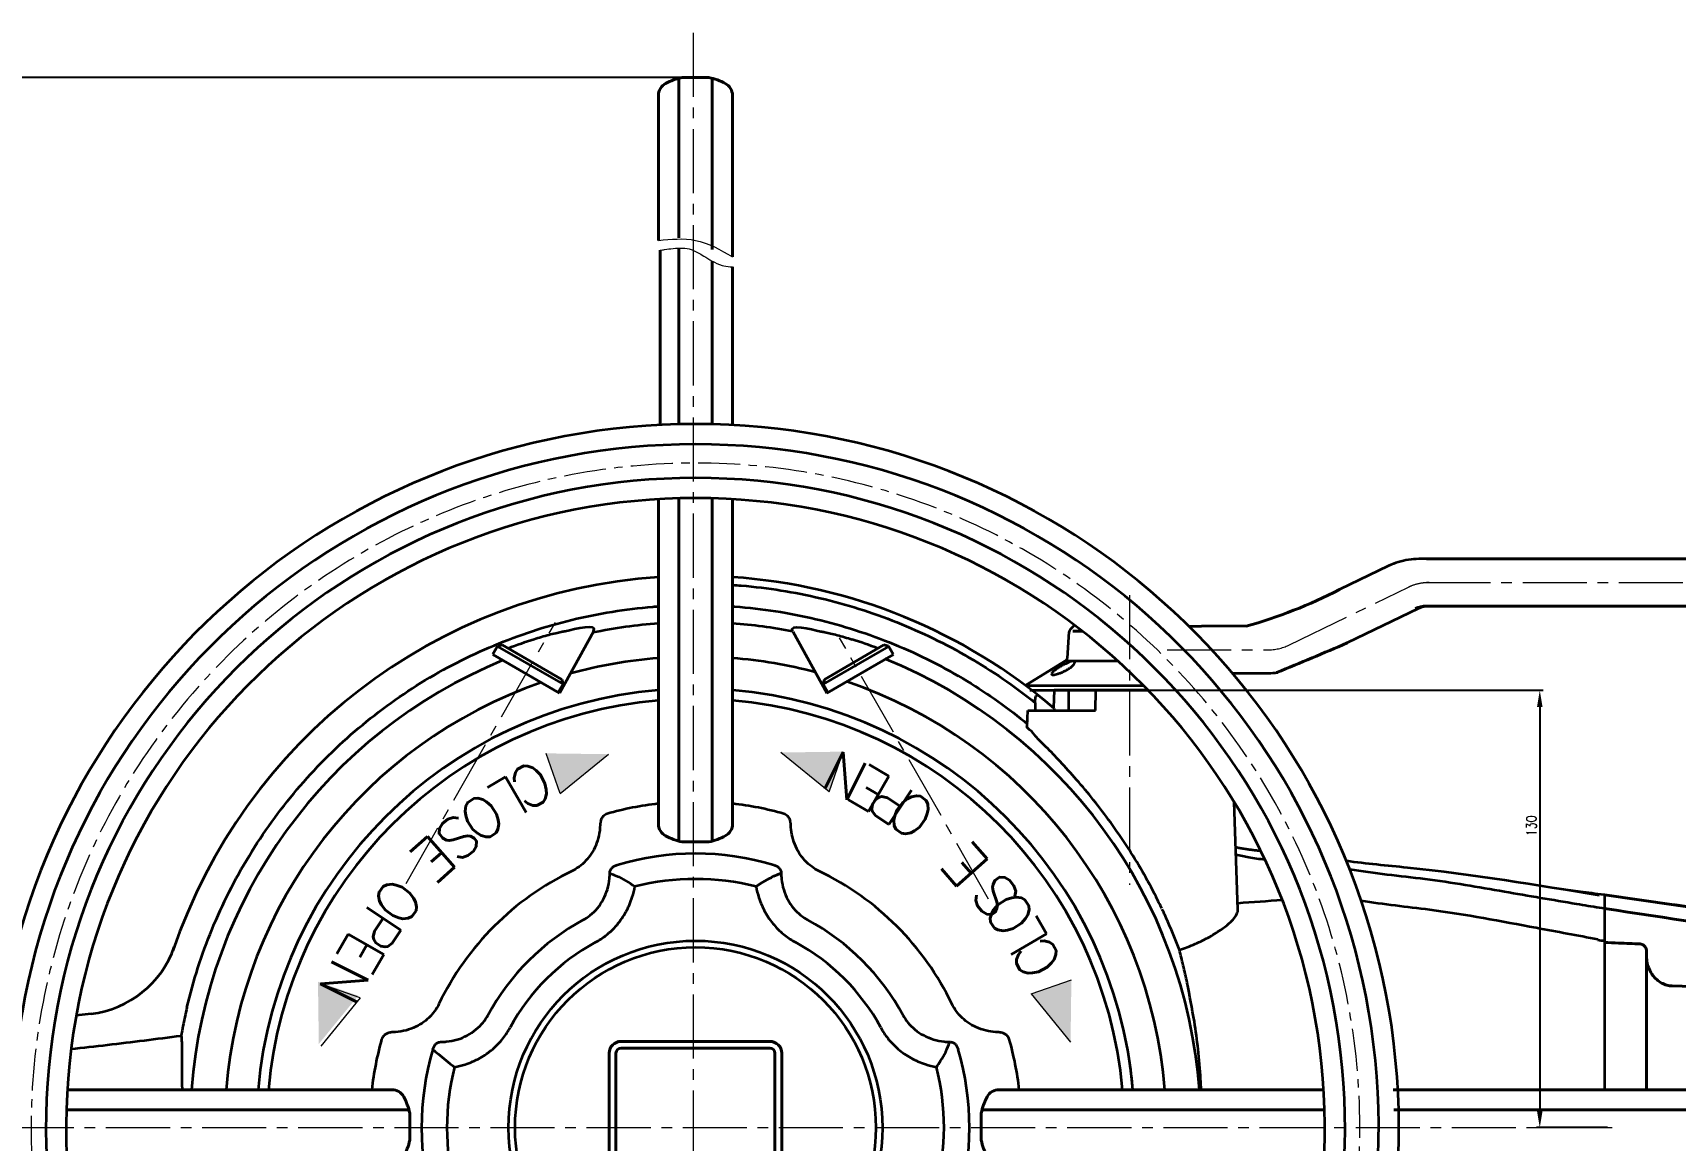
# Model space of a CAD drawing. Extents: x -12012 to 8795, y -497 to 32605.
# Drawn here: x -10982.5 to -10494.3, y 31478.9 to 31808 of the extents above; entities that cross this region are included whole.
import ezdxf

# ---------------------------------------------------------------- set-up
doc = ezdxf.new("R2010")
doc.units = 0
doc.header["$MEASUREMENT"] = 0
for name, pattern in [('ACAD_ISO10W100', [18, 12, -3, 0, -3]), ('CENTER', [2, 1.25, -0.25, 0.25, -0.25]), ('CENTER2', [28.575, 19.05, -3.175, 3.175, -3.175])]:
    doc.linetypes.add(name, pattern=pattern)
doc.layers.get('0').update_dxf_attribs({"linetype": 'CONTINUOUS', "lineweight": 35})
doc.layers.get('DEFPOINTS').update_dxf_attribs({"linetype": 'CONTINUOUS'})
for name, color, linetype, lineweight in [('1-中心线', 7, 'ACAD_ISO10W100', 9), ('1CEN', 4, 'CENTER2', 9), ('单点划线', 1, 'CENTER2', 13), ('尺寸线', 3, 'CONTINUOUS', 15), ('标注', 3, 'CONTINUOUS', 13), ('粗实线', 7, 'CONTINUOUS', 40), ('细实线', 3, 'CONTINUOUS', 13)]:
    doc.layers.add(name, color=color, linetype=linetype, lineweight=lineweight)
doc.styles.add('STYLE1', font='txt.shx', dxfattribs={"width": 0.8, "height": 3, "bigfont": 'hzdx.shx'})
doc.styles.add('标注', font='txt.shx', dxfattribs={"height": 2.65})
doc.dimstyles.new('工程标注', dxfattribs={"dimtxt": 6, "dimasz": 5, "dimexe": 1, "dimexo": 0, "dimgap": 1, "dimtad": 1, "dimdec": 0, "dimdsep": 46, "dimtxsty": 'STYLE1', "dimcen": 1, "dimclrd": 256, "dimclrt": 256, "dimadec": 0, "dimazin": 2, "dimtfac": 1, "dimtdec": 0, "dimtmove": 0, "dimatfit": 3, "dimfxl": 0, "dimtolj": 1, "dimarcsym": 0})

# ---------------------------------------------------------------- blocks, each defined once
blk = doc.blocks.new('*D360')
at = {"layer": 'DEFPOINTS', "color": 0, "ltscale": 10, "transparency": 16777216}
for p in [(-10785.55, 31794.72), (-11259.21, 31090.59), (-10785.55, 31090.59)]:
    blk.add_point(p, dxfattribs=at)
at = {"layer": '细实线', "color": 0, "lineweight": -2, "ltscale": 10, "transparency": 16777216}
for p, q in [((-10785.55, 31794.72), (-11260.21, 31794.72)), ((-10785.55, 31090.59), (-11260.21, 31090.59))]:
    blk.add_line(p, q, dxfattribs=at)
at = {"layer": '细实线', "lineweight": -2, "ltscale": 10, "transparency": 16777216}
blk.add_line((-11259.21, 31789.72), (-11259.21, 31095.59), dxfattribs=at)
at = {"layer": '细实线', "ltscale": 10, "transparency": 16777216}
for points in [[(-11260.04, 31789.72), (-11258.38, 31789.72), (-11259.21, 31794.72)], [(-11260.04, 31095.59), (-11258.38, 31095.59), (-11259.21, 31090.59)]]:
    blk.add_solid(points, dxfattribs=at)
at = {"layer": '细实线', "ltscale": 10, "transparency": 16777216, "insert": (-11263.21, 31442.66), "char_height": 3, "attachment_point": 5, "rotation": 90, "style": 'STYLE1'}
blk.add_mtext('\\A1;{\\H2x;704}', dxfattribs=at)
blk = doc.blocks.new('*D376')
at = {"layer": 'DEFPOINTS', "color": 0, "ltscale": 10, "transparency": 16777216}
for p in [(-10656.56, 31612.64), (-10534.58, 31482.66), (-10514.47, 31482.66)]:
    blk.add_point(p, dxfattribs=at)
at = {"layer": '尺寸线', "color": 0, "lineweight": -2, "ltscale": 10, "transparency": 16777216}
for p, q in [((-10656.56, 31612.64), (-10533.58, 31612.64)), ((-10514.47, 31482.66), (-10535.58, 31482.66))]:
    blk.add_line(p, q, dxfattribs=at)
at = {"layer": '尺寸线', "lineweight": -2, "ltscale": 10, "transparency": 16777216}
blk.add_line((-10534.58, 31607.64), (-10534.58, 31487.66), dxfattribs=at)
at = {"layer": '尺寸线', "ltscale": 10, "transparency": 16777216}
for points in [[(-10535.41, 31607.64), (-10533.75, 31607.64), (-10534.58, 31612.64)], [(-10535.41, 31487.66), (-10533.75, 31487.66), (-10534.58, 31482.66)]]:
    blk.add_solid(points, dxfattribs=at)
at = {"layer": '尺寸线', "ltscale": 10, "transparency": 16777216, "insert": (-10537.08, 31572.35), "char_height": 3, "attachment_point": 5, "rotation": 90, "style": 'STYLE1'}
blk.add_mtext('\\A1;130', dxfattribs=at)

msp = doc.modelspace()

# ---------------------------------------------------------------- hatches: boundary and pattern name
at = {"layer": '标注'}
h = msp.add_hatch(color=256, dxfattribs=at)
h.paths.add_polyline_path([(-10826.027, 31582.707, -0.0058461), (-10823.52, 31583.756), (-10811.416, 31593.637), (-10828.369, 31593.866, 0.0028764), (-10829.721, 31593.3)])
h.paths.add_polyline_path([(-10897.517, 31507.536), (-10887.636, 31519.64, -0.0058461), (-10886.587, 31522.147), (-10897.181, 31525.841, 0.0028764), (-10897.746, 31524.488)])
h.paths.add_polyline_path([(-10897.746, 31524.488, -0.0028764), (-10897.181, 31525.841), (-10897.767, 31526.046)])
h.paths.add_polyline_path([(-10887.636, 31519.64), (-10885.811, 31521.876), (-10886.587, 31522.147, 0.0058461)])
h.paths.add_polyline_path([(-10825.756, 31581.931), (-10823.52, 31583.756, 0.0058461), (-10826.027, 31582.707)])
h.paths.add_polyline_path([(-10829.721, 31593.3, -0.0028764), (-10828.369, 31593.866), (-10829.926, 31593.887)])
h = msp.add_hatch(color=256, dxfattribs=at)
h.paths.add_polyline_path([(-10684.989, 31522.655, -0.0058461), (-10683.939, 31520.148), (-10674.059, 31508.044), (-10673.83, 31524.996, 0.0028764), (-10674.395, 31526.349)])
h.paths.add_polyline_path([(-10760.16, 31594.145), (-10748.056, 31584.264, -0.0058461), (-10745.549, 31583.215), (-10741.854, 31593.808, 0.0028764), (-10743.207, 31594.374)])
h.paths.add_polyline_path([(-10743.207, 31594.374, -0.0028764), (-10741.854, 31593.808), (-10741.65, 31594.395)])
h.paths.add_polyline_path([(-10748.056, 31584.264), (-10745.82, 31582.439), (-10745.549, 31583.215, 0.0058461)])
h.paths.add_polyline_path([(-10685.765, 31522.384), (-10683.939, 31520.148, 0.0058461), (-10684.989, 31522.655)])
h.paths.add_polyline_path([(-10674.395, 31526.349, -0.0028764), (-10673.83, 31524.996), (-10673.809, 31526.554)])

# ---------------------------------------------------------------- linework, layer by layer
at = {"color": 7, "linetype": 'Continuous'}
for p, q in [((-10579.54, 31649.584), (-10594.16, 31642.545)), ((-10539.377, 31651.649), (-10570.522, 31651.649)), ((-10570.627, 31636.921), (-10591.839, 31626.707)), ((-10567.415, 31637.644), (-10531.744, 31637.644)), ((-10815.877, 31630.091), (-10826.016, 31611.818)), ((-10756.659, 31630.091), (-10746.521, 31611.818)), ((-10675.011, 31622.191), (-10674.462, 31630.043)), ((-10672.861, 31631.99), (-10674.171, 31630.681)), ((-10638.859, 31631.642), (-10635.113, 31631.642)), ((-10621.9, 31631.642), (-10635.113, 31631.642)), ((-10844.402, 31625.692), (-10824.928, 31614.423)), ((-10728.134, 31625.692), (-10747.609, 31614.423)), ((-10845.811, 31623.272), (-10826.016, 31611.818)), ((-10726.726, 31623.272), (-10746.521, 31611.818)), ((-10675.286, 31621.617), (-10687.311, 31614.114)), ((-10675.508, 31621.395), (-10660.047, 31621.395)), ((-10672.881, 31620.596), (-10672.762, 31620.962)), ((-10679.645, 31617.755), (-10679.764, 31617.471)), ((-10615.375, 31617.637), (-10625.878, 31617.637)), ((-10687.128, 31614.004), (-10652.332, 31614.004)), ((-10686.208, 31612.636), (-10650.996, 31612.636)), ((-10678.94, 31612.636), (-10679.096, 31607.379)), ((-10650.996, 31612.636), (-10678.94, 31612.636)), ((-10674.565, 31606.637), (-10674.565, 31612.636)), ((-10666.596, 31606.637), (-10666.5, 31612.636)), ((-10686.939, 31601.874), (-10686.773, 31606.637)), ((-10686.769, 31606.637), (-10666.596, 31606.637)), ((-10684.607, 31608.949), (-10684.607, 31606.637)), ((-10678.94, 31607.245), (-10678.94, 31606.637)), ((-10624.297, 31547.483), (-10625.411, 31579.378)), ((-10515.359, 31551.858), (-10515.359, 31493.948)), ((-10965.22, 31516.461), (-10969.633, 31515.997))]:
    msp.add_line(p, q, dxfattribs=at)
for radius in [55.555, 53.623]:
    msp.add_circle((-10785.548, 31482.656), radius, dxfattribs=at)
for radius, start, end in [(209.08, 283.68546, 256.31454), (203.08, 284.00301, 255.99699), (193.08, 280.60467, 259.39533), (187.08, 278.93398, 261.06602), (130.502, 4.96392, 8.99996)]:
    msp.add_arc((-10785.548, 31482.656), radius, start, end)
for centre, radius, start, end in [((-10785.548, 31482.656), 163.975, 93.84603, 161.31885), ((-10785.548, 31482.656), 163.975, 49.44747, 86.15352), ((-10785.548, 31482.656), 150.239, 94.19823, 101.71728), ((-10785.548, 31482.656), 150.239, 78.91374, 85.80124), ((-10673.464, 31629.973), 1, 134.99709, 175.99946), ((-10787.682, 31483.059), 151.785, 107.58061, 110.66532), ((-10784.855, 31483.059), 151.785, 69.33468, 72.41939), ((-10785.548, 31482.656), 150.239, 112.41196, 175.68953), ((-10785.548, 31482.656), 139.979, 94.50656, 105.44149), ((-10785.548, 31482.656), 139.979, 75.27653, 85.49285), ((-10785.548, 31482.656), 150.239, 4.31047, 67.98744), ((-10676.009, 31622.261), 1, 300.0005, 356.00004), ((-10785.548, 31482.656), 139.979, 109.11075, 175.3729), ((-10785.548, 31482.656), 139.979, 4.6271, 71.28071), ((-10785.548, 31482.656), 130.502, 94.83454, 175.03608), ((-10785.548, 31482.656), 127.459, 94.95024, 174.91727), ((-10785.548, 31482.656), 130.502, 4.96392, 85.16481), ((-10785.548, 31482.656), 127.459, 5.08273, 85.04909), ((-10785.548, 31482.656), 96.915, 96.51623, 105.72458), ((-10785.548, 31482.656), 96.915, 74.27542, 83.48278), ((-10785.548, 31482.656), 81.446, 73.40138, 106.59862), ((-10785.548, 31482.656), 84.649, 115.74458, 154.25542), ((-10785.548, 31482.656), 73.885, 75.87891, 104.1213), ((-10785.548, 31482.656), 84.649, 25.74458, 64.25542), ((-10785.548, 31482.656), 70.161, 118.37375, 151.62625), ((-10785.548, 31482.656), 70.161, 28.37375, 61.62624), ((-10968.801, 31546.24), 29.994, 276.85875, 340.8624), ((-10785.548, 31482.656), 62.6, 118.37375, 151.62625), ((-10785.548, 31482.656), 62.6, 28.37375, 61.62624), ((-10785.548, 31482.656), 96.915, 164.27542, 173.30893), ((-10785.548, 31482.656), 96.915, 6.69107, 15.72458), ((-10785.548, 31482.656), 81.446, 163.40138, 196.59862), ((-10785.548, 31482.656), 81.446, 343.40138, 16.59862), ((-10785.548, 31482.656), 73.885, 165.87871, 194.12132), ((-10785.548, 31482.656), 73.885, 345.87885, 14.12111)]:
    msp.add_arc(centre, radius, start, end, dxfattribs=at)
for points, start_tangent, end_tangent in [([(-10570.522, 31651.649), (-10573.614, 31651.416), (-10576.641, 31650.723), (-10579.54, 31649.584)], (-1, 0), (-0.9009868, -0.4338466)), ([(-10567.415, 31637.644), (-10568.532, 31637.56), (-10569.628, 31637.309), (-10570.627, 31636.921)], (-1, 0), (-0.9040206, -0.427489)), ([(-10825.448, 31629.91), (-10827.106, 31629.543), (-10829.129, 31629.036), (-10831.332, 31628.423), (-10833.528, 31627.754)], (-0.987998, -0.1544667), (-0.9532929, -0.3020473)), ([(-10815.834, 31630.169), (-10824.258, 31630.129), (-10825.448, 31629.91)], (0.4539905, 0.8910065), (-0.987998, -0.1544667)), ([(-10756.703, 31630.169), (-10748.279, 31630.129), (-10747.089, 31629.91)], (-0.4539905, 0.8910065), (0.987998, -0.1544667)), ([(-10747.089, 31629.91), (-10745.43, 31629.543), (-10743.407, 31629.036), (-10741.205, 31628.423), (-10739.008, 31627.754)], (0.987998, -0.1544667), (0.9532929, -0.3020473)), ([(-10679.766, 31617.47), (-10679.764, 31617.455), (-10679.614, 31617.281), (-10679.221, 31617.237), (-10678.62, 31617.318), (-10677.841, 31617.523), (-10676.93, 31617.848), (-10675.933, 31618.292), (-10674.924, 31618.838), (-10674.01, 31619.45), (-10673.302, 31620.063), (-10672.881, 31620.596)], (0.1095154, -0.9939851), (0.4933359, 0.8698389)), ([(-10672.76, 31620.962), (-10672.763, 31620.986), (-10672.913, 31621.215), (-10673.287, 31621.277), (-10673.856, 31621.179), (-10674.602, 31620.926), (-10675.511, 31620.522), (-10676.542, 31619.985), (-10677.592, 31619.367), (-10678.525, 31618.747), (-10679.229, 31618.194), (-10679.645, 31617.755)], (-0.0833711, 0.9965186), (-0.5783194, -0.8158105)), ([(-10612.526, 31617.835), (-10615.375, 31617.637)], (-0.9904736, -0.1377029), (-1, 0)), ([(-10684.607, 31608.949), (-10684.568, 31609.785), (-10684.454, 31610.475), (-10684.28, 31610.943), (-10683.622, 31611.104)], (0, 1), (0.7833397, -0.6215938)), ([(-10646.937, 31547.779), (-10648.628, 31551.222), (-10652.754, 31558.855), (-10657.266, 31566.23), (-10662.117, 31573.307), (-10667.194, 31579.975), (-10672.293, 31586.069), (-10677.196, 31591.479), (-10681.384, 31595.846), (-10684.413, 31598.941), (-10686.241, 31600.9), (-10686.926, 31601.863), (-10686.906, 31601.875)], (-0.4300434, 0.9028082), (0.8822223, 0.470833)), ([(-10811.813, 31575.943), (-10812.441, 31575.66), (-10813.006, 31575.178), (-10813.468, 31574.495), (-10813.779, 31573.628), (-10813.89, 31572.618)], (-0.9611171, -0.2761411), (0.0025985, -0.9999966)), ([(-10757.206, 31572.618), (-10757.317, 31573.628), (-10757.628, 31574.495), (-10758.09, 31575.178), (-10758.655, 31575.66), (-10759.283, 31575.943)], (0.0025981, 0.9999966), (-0.9611171, 0.2761412)), ([(-10813.89, 31572.618), (-10814.286, 31569.405), (-10815.202, 31566.516), (-10816.535, 31564.012), (-10818.203, 31561.903), (-10820.155, 31560.19), (-10822.316, 31558.903)], (-0.0299242, -0.9995522), (-0.9022023, -0.431313)), ([(-10748.78, 31558.903), (-10751.014, 31560.244), (-10753.017, 31562.036), (-10754.714, 31564.249), (-10756.039, 31566.872), (-10756.895, 31569.814), (-10757.206, 31572.618)], (-0.9021915, 0.4313358), (-0.0299152, 0.9995524)), ([(-10811.035, 31558.226), (-10810.849, 31559.164), (-10810.643, 31559.539), (-10810.379, 31559.852), (-10809.7, 31560.351), (-10808.814, 31560.707)], (0.0062267, 0.9999806), (0.9583295, 0.2856653)), ([(-10762.282, 31560.707), (-10761.395, 31560.351), (-10760.717, 31559.852), (-10760.454, 31559.539), (-10760.248, 31559.164), (-10760.061, 31558.226)], (0.9583295, -0.2856653), (0.0062206, -0.9999807)), ([(-10818.89, 31544.388), (-10816.836, 31545.771), (-10814.686, 31547.902), (-10812.96, 31550.492), (-10811.738, 31553.479), (-10811.11, 31556.719), (-10811.036, 31558.226)], (0.8751653, 0.483824), (0.0053007, 0.999986)), ([(-10811.035, 31558.226), (-10809.11, 31557.475), (-10803.572, 31554.309)], (0.9446031, -0.3282149), (0.8092242, -0.5875)), ([(-10760.061, 31558.226), (-10761.986, 31557.475), (-10767.524, 31554.309)], (-0.9446032, -0.3282146), (-0.8092215, -0.5875037)), ([(-10767.524, 31554.309), (-10765.73, 31555.515), (-10760.061, 31558.226)], (0.8092216, 0.5875035), (0.9446034, 0.3282141)), ([(-10760.06, 31558.226), (-10759.969, 31556.548), (-10759.324, 31553.366), (-10758.106, 31550.435), (-10756.401, 31547.89), (-10754.284, 31545.791), (-10752.206, 31544.388)], (0.0052983, -0.999986), (0.875163, -0.4838283)), ([(-10815.297, 31537.735), (-10812.162, 31539.787), (-10808.873, 31542.936), (-10806.225, 31546.753), (-10804.337, 31551.149), (-10803.572, 31554.308)], (0.8798797, 0.4751965), (0.1696874, 0.9854979)), ([(-10767.524, 31554.308), (-10766.706, 31550.983), (-10764.824, 31546.669), (-10762.208, 31542.918), (-10758.971, 31539.815), (-10755.799, 31537.735)], (0.1696827, -0.9854987), (0.8798937, -0.4751705)), ([(-10641.701, 31535.469), (-10644.935, 31543.408), (-10646.864, 31547.626)], (-0.3516749, 0.9361222), (-0.429078, 0.9032674)), ([(-10641.701, 31535.469), (-10637.034, 31537.263), (-10632.674, 31539.407), (-10628.988, 31541.724), (-10626.218, 31544.051), (-10624.632, 31546.168), (-10624.298, 31547.525)], (0.9477969, 0.3188746), (-0.0266831, 0.9996439)), ([(-10637.246, 31514.186), (-10639.401, 31525.746), (-10640.567, 31530.875), (-10641.701, 31535.469)], (-0.1846085, 0.9828121), (-0.2462218, 0.9692135)), ([(-10936.711, 31518.406), (-10937.334, 31515.608), (-10937.901, 31512.799), (-10938.411, 31509.977)], (-0.2272058, -0.9738468), (-0.1680277, -0.9857823)), ([(-10861.795, 31519.424), (-10863.083, 31517.263), (-10864.795, 31515.311), (-10866.904, 31513.642), (-10869.409, 31512.31), (-10872.298, 31511.393), (-10875.51, 31510.997)], (-0.4313133, -0.9022022), (-0.9995522, -0.0299245)), ([(-10695.586, 31510.997), (-10698.49, 31511.329), (-10701.415, 31512.198), (-10704.008, 31513.524), (-10706.198, 31515.214), (-10707.971, 31517.206), (-10709.301, 31519.424)], (-0.9995524, 0.0299172), (-0.4313298, 0.9021943)), ([(-10861.118, 31508.143), (-10859.611, 31508.218), (-10856.372, 31508.845), (-10853.384, 31510.067), (-10850.795, 31511.793), (-10848.664, 31513.943), (-10847.28, 31515.997)], (0.999986, 0.0053007), (0.483824, 0.8751653)), ([(-10857.201, 31500.68), (-10854.041, 31501.445), (-10849.645, 31503.332), (-10845.828, 31505.981), (-10842.679, 31509.269), (-10840.628, 31512.405)], (0.9854982, 0.1696861), (0.4751965, 0.8798797)), ([(-10730.468, 31512.405), (-10728.388, 31509.233), (-10725.286, 31505.996), (-10721.535, 31503.379), (-10717.221, 31501.498), (-10713.895, 31500.679)], (0.4751703, -0.8798938), (0.9854985, -0.1696841)), ([(-10723.816, 31515.997), (-10722.413, 31513.919), (-10720.313, 31511.803), (-10717.769, 31510.098), (-10714.837, 31508.879), (-10711.656, 31508.235), (-10709.977, 31508.143)], (0.4838279, -0.8751632), (0.999986, -0.005298)), ([(-10875.51, 31510.997), (-10876.521, 31510.886), (-10877.387, 31510.576), (-10878.071, 31510.113), (-10878.553, 31509.548), (-10878.836, 31508.921)], (-0.9999966, 0.0025983), (-0.2761411, -0.9611171)), ([(-10863.6, 31505.922), (-10863.244, 31506.808), (-10862.744, 31507.486), (-10862.432, 31507.75), (-10862.056, 31507.956), (-10861.118, 31508.143)], (0.2856653, 0.9583294), (0.9999806, 0.0062268)), ([(-10713.895, 31500.679), (-10712.689, 31502.474), (-10709.978, 31508.143)], (0.5875035, 0.8092216), (0.3282141, 0.9446034)), ([(-10709.978, 31508.143), (-10709.04, 31507.956), (-10708.665, 31507.75), (-10708.352, 31507.487), (-10707.852, 31506.808), (-10707.496, 31505.922)], (0.9999807, -0.0062204), (0.2856653, -0.9583295)), ([(-10692.26, 31508.921), (-10692.543, 31509.548), (-10693.025, 31510.113), (-10693.709, 31510.576), (-10694.575, 31510.886), (-10695.586, 31510.997)], (-0.2761411, 0.9611171), (-0.9999966, -0.0025985)), ([(-10863.6, 31505.922), (-10862.036, 31504.561), (-10857.201, 31500.679)], (0.7478963, -0.6638156), (0.7981932, -0.6024015))]:
    msp.add_spline(points, degree=3, dxfattribs=dict(at, start_tangent=start_tangent, end_tangent=end_tangent))
for points, knots in [([(-10774.548, 31643.956), (-10773.688, 31643.897), (-10764.903, 31643.228), (-10748.306, 31640.586), (-10725.491, 31633.395), (-10703.983, 31622.929), (-10690.814, 31613.909), (-10684.607, 31608.949)], [212.0650114, 212.0650114, 212.0650114, 212.0650114, 214.6472872, 238.4717308, 262.3029278, 286.1472679, 309.9828789, 309.9828789, 309.9828789, 309.9828789]), ([(-10936.711, 31518.406), (-10934.841, 31526.311), (-10929.846, 31541.864), (-10918.809, 31563.7), (-10904.482, 31583.558), (-10887.238, 31600.914), (-10867.472, 31615.373), (-10845.712, 31626.549), (-10822.444, 31634.192), (-10805.784, 31636.885), (-10797.102, 31637.548), (-10796.547, 31637.587)], [0, 0, 0, 0, 24.3712758, 48.7667014, 73.1140684, 97.5280737, 121.8608688, 146.2835622, 170.6118654, 195.0349173, 196.7046128, 196.7046128, 196.7046128, 196.7046128]), ([(-10774.548, 31637.586), (-10774.325, 31637.571), (-10765.978, 31636.959), (-10749.628, 31634.423), (-10726.315, 31626.929), (-10705.165, 31616.237), (-10692.493, 31607.23), (-10686.815, 31602.555)], [218.699137, 218.699137, 218.699137, 218.699137, 219.3684449, 243.7832191, 268.1315196, 292.5289807, 314.5929878, 314.5929878, 314.5929878, 314.5929878]), ([(-10617.769, 31564.908), (-10617.901, 31564.919), (-10618.452, 31564.967), (-10619.419, 31565.065), (-10620.663, 31565.217), (-10621.893, 31565.394), (-10623.11, 31565.594), (-10624.146, 31565.786), (-10624.776, 31565.914), (-10625.006, 31565.962)], [10.0125655, 10.0125655, 10.0125655, 10.0125655, 10.4098125, 11.6732447, 12.9264459, 14.1694538, 15.4023061, 16.6250406, 17.3303785, 17.3303785, 17.3303785, 17.3303785]), ([(-10616.236, 31562.233), (-10617.851, 31562.446), (-10620.742, 31562.866), (-10623.612, 31563.415), (-10624.875, 31563.688)], [5.6511347, 5.6511347, 5.6511347, 5.6511347, 10.5371258, 14.413213, 14.413213, 14.413213, 14.413213]), ([(-10516.833, 31551.671), (-10535.642, 31554.718), (-10560.306, 31558.901), (-10586.108, 31561.035), (-10592.072, 31561.913)], [79.6370056, 79.6370056, 79.6370056, 79.6370056, 136.7984923, 154.681121, 154.681121, 154.681121, 154.681121]), ([(-10516.869, 31547.968), (-10519.114, 31548.341), (-10528.526, 31549.909), (-10545.707, 31552.833), (-10567.869, 31556.738), (-10583.808, 31558.129), (-10591.07, 31559.422)], [79.7256665, 79.7256665, 79.7256665, 79.7256665, 86.5549396, 108.3495572, 132.0087732, 154.0661637, 154.0661637, 154.0661637, 154.0661637]), ([(-10515.359, 31551.854), (-10518.063, 31552.157), (-10522.201, 31552.72), (-10526.341, 31553.273), (-10528.275, 31553.53)], [70.8240491, 70.8240491, 70.8240491, 70.8240491, 77.4985257, 83.352569, 83.352569, 83.352569, 83.352569]), ([(-10517.218, 31538.584), (-10523.358, 31539.702), (-10539.965, 31542.785), (-10563.166, 31547.273), (-10580.964, 31548.923), (-10587.64, 31550.088)], [80.1755459, 80.1755459, 80.1755459, 80.1755459, 98.8979295, 130.8461603, 151.0671119, 151.0671119, 151.0671119, 151.0671119]), ([(-10635.249, 31493.948), (-10635.29, 31494.962), (-10635.487, 31498.977), (-10636.058, 31505.738), (-10636.82, 31511.456), (-10637.246, 31514.186)], [16.9498877, 16.9498877, 16.9498877, 16.9498877, 19.9959861, 29.0066325, 37.2957614, 37.2957614, 37.2957614, 37.2957614]), ([(-10971.161, 31506.044), (-10967.54, 31506.445), (-10956.616, 31507.691), (-10945.704, 31509.039), (-10938.411, 31509.977)], [10.9193119, 10.9193119, 10.9193119, 10.9193119, 21.8463705, 43.9042225, 43.9042225, 43.9042225, 43.9042225]), ([(-10938.411, 31509.977), (-10938.342, 31509.321), (-10938.259, 31507.815), (-10938.215, 31505.267), (-10938.211, 31502.091), (-10938.214, 31498.253), (-10938.192, 31495.456), (-10938.168, 31493.948)], [0, 0, 0, 0, 1.9803135, 4.5203208, 7.6443213, 11.5089032, 16.0346779, 16.0346779, 16.0346779, 16.0346779])]:
    msp.add_open_spline(points, degree=3, knots=knots, dxfattribs=at)
for points in [[(-10625.279, 31617.637), (-10625.459, 31617.637), (-10625.641, 31617.612), (-10625.815, 31617.564)], [(-10611.107, 31550.253), (-10615.526, 31549.951), (-10619.944, 31549.638), (-10624.361, 31549.315)], [(-10515.359, 31547.835), (-10516.324, 31547.954), (-10517.276, 31548.073), (-10518.216, 31548.192)], [(-10517.283, 31538.429), (-10516.649, 31538.351), (-10516.008, 31538.272), (-10515.359, 31538.193)]]:
    msp.add_open_spline(points, degree=3, dxfattribs=at)
at = {"layer": '1-中心线', "color": 1, "linetype": 'CENTER', "ltscale": 10}
msp.add_arc((-10785.548, 31482.656), 197.48, 283.68546, 256.31454, dxfattribs=at)
at = {"layer": '1CEN', "color": 1}
for p, q in [((-10656.557, 31640.903), (-10656.557, 31554.823)), ((-10871.594, 31555.174), (-10827.192, 31632.789)), ((-10698.406, 31550.579), (-10742.727, 31628.24)), ((-10513.103, 31482.656), (-11208.049, 31482.656))]:
    msp.add_line(p, q, dxfattribs=at)
at = {"layer": '单点划线'}
for p, q in [((-10786.268, 31807.996), (-10786.268, 31081.702)), ((-10568.243, 31644.646), (-10531.744, 31644.646)), ((-10568.243, 31644.646), (-10434.22, 31644.646)), ((-10609.181, 31626.042), (-10573.619, 31643.249)), ((-10645.329, 31624.643), (-10615.507, 31624.643))]:
    msp.add_line(p, q, dxfattribs=at)
msp.add_arc((-10615.507, 31639.643), 15, 270, 294.94391, dxfattribs=at)
msp.add_open_spline([(-10567.415, 31644.644), (-10568.149, 31644.644), (-10568.88, 31644.588), (-10570.999, 31644.264), (-10572.355, 31643.847), (-10573.619, 31643.249), (-10573.619, 31643.249), (-10573.619, 31643.249)], degree=3, knots=[0, 0, 0, 0, 1.1336549, 1.1336549, 2.2249348, 2.2249348, 3.3162146, 3.3162146, 3.3162146, 3.3162146], dxfattribs=at)
at = {"layer": '尺寸线', "ltscale": 10, "end_tangent": (1, 0)}
msp.add_spline([(-10796.547, 31746.336), (-10785.548, 31746.336), (-10774.548, 31741.427)], degree=3, dxfattribs=at)
at = {"layer": '尺寸线', "ltscale": 10}
msp.add_open_spline([(-10796.067, 31743.375), (-10795.619, 31743.447), (-10795.177, 31743.519), (-10793.872, 31743.722), (-10793.029, 31743.841), (-10791.194, 31744.029), (-10790.226, 31744.074), (-10788.442, 31743.986), (-10787.631, 31743.855), (-10786.668, 31743.554), (-10786.462, 31743.479), (-10785.787, 31743.202), (-10785.293, 31742.954), (-10784.245, 31742.366), (-10783.692, 31742.027), (-10782.339, 31741.189), (-10781.518, 31740.675), (-10779.723, 31739.703), (-10778.747, 31739.243), (-10776.905, 31738.68), (-10776.098, 31738.513), (-10775.016, 31738.436), (-10774.783, 31738.427), (-10774.548, 31738.427)], degree=3, knots=[0, 0, 0, 0, 1.2988587, 1.2988587, 3.8965761, 3.8965761, 7.2139375, 7.2139375, 10.5312989, 10.5312989, 11.4761501, 11.4761501, 13.4724092, 13.4724092, 15.4686682, 15.4686682, 18.1032379, 18.1032379, 20.7378076, 20.7378076, 22.5552246, 22.5552246, 23.0448273, 23.0448273, 23.0448273, 23.0448273], dxfattribs=at)
at = {"layer": '粗实线'}
for p, q in [((-10790.548, 31747.04), (-10790.548, 31794.481)), ((-10789.548, 31794.725), (-10781.548, 31794.725)), ((-10780.548, 31794.481), (-10780.548, 31743.612)), ((-10796.547, 31746.336), (-10796.547, 31789.482)), ((-10774.548, 31789.417), (-10774.548, 31741.427)), ((-10796.067, 31743.375), (-10796.067, 31691.471)), ((-10790.548, 31691.676), (-10790.548, 31744.039)), ((-10780.548, 31740.15), (-10780.548, 31691.676)), ((-10774.548, 31738.427), (-10774.548, 31691.446)), ((-10796.546, 31572.9), (-10796.547, 31669.412)), ((-10790.548, 31567.837), (-10790.548, 31669.669)), ((-10780.548, 31669.669), (-10780.548, 31567.836)), ((-10774.548, 31669.412), (-10774.548, 31572.784)), ((-10443.561, 31651.646), (-10568.243, 31651.646)), ((-10443.561, 31637.646), (-10568.243, 31637.646)), ((-10673.358, 31630.201), (-10670.504, 31630.182)), ((-10825.289, 31615.791), (-10843.007, 31626.101)), ((-10747.248, 31615.791), (-10729.529, 31626.101)), ((-10826.335, 31612.004), (-10824.927, 31614.424)), ((-10824.927, 31614.424), (-10825.289, 31615.791)), ((-10747.609, 31614.424), (-10747.248, 31615.791)), ((-10746.201, 31612.004), (-10747.609, 31614.424)), ((-10789.546, 31567.593), (-10781.546, 31567.593)), ((-10972.287, 31493.948), (-10875.676, 31493.948)), ((-10598.809, 31493.948), (-10695.42, 31493.948)), ((-10380.53, 31493.948), (-10578.213, 31493.948)), ((-10515.359, 31493.948), (-10576.773, 31493.948)), ((-10972.554, 31487.948), (-10870.728, 31487.948)), ((-10598.542, 31487.948), (-10700.368, 31487.948)), ((-10375.466, 31487.948), (-10577.975, 31487.948)), ((-10515.359, 31487.948), (-10576.535, 31487.948)), ((-10870.485, 31478.949), (-10870.485, 31486.949)), ((-10700.611, 31478.949), (-10700.611, 31486.949))]:
    msp.add_line(p, q, dxfattribs=at)
at = {"layer": '粗实线', "color": 0, "linetype": 'ByBlock'}
for p, q in [((-10845.783, 31623.32), (-10844.374, 31625.74)), ((-10843.007, 31626.101), (-10844.374, 31625.74)), ((-10729.529, 31626.101), (-10728.162, 31625.74)), ((-10726.754, 31623.32), (-10728.162, 31625.74))]:
    msp.add_line(p, q, dxfattribs=at)
at = {"layer": '粗实线', "color": 0}
for p, q in [((-10515.359, 31551.854), (-10494.727, 31548.921)), ((-10502.847, 31493.948), (-10502.847, 31535.111))]:
    msp.add_line(p, q, dxfattribs=at)
at = {"layer": '粗实线', "ltscale": 10}
for p, q in [((-10763.417, 31508.287), (-10807.679, 31508.287)), ((-10811.179, 31460.524), (-10811.179, 31504.787)), ((-10809.179, 31460.524), (-10809.179, 31504.787)), ((-10763.417, 31506.287), (-10807.679, 31506.287)), ((-10761.917, 31504.787), (-10761.917, 31460.524)), ((-10759.917, 31504.787), (-10759.917, 31460.524)), ((-10759.917, 31504.787), (-10759.917, 31460.524))]:
    msp.add_line(p, q, dxfattribs=at)
at = {"layer": '粗实线'}
for centre, radius, start, end in [((-10792.548, 31789.417), 4, 117.81814, 180), ((-10785.548, 31776.15), 19, 102.1532, 117.81814), ((-10785.548, 31776.15), 19, 62.18186, 77.8468), ((-10778.548, 31789.417), 4, 0, 62.18186), ((-10568.243, 31629.646), 8, 90, 114.94391), ((-10792.546, 31572.9), 4, 180, 242.18186), ((-10778.546, 31572.9), 4, 297.81814, 0), ((-10785.546, 31586.167), 19, 242.18186, 257.8468), ((-10785.546, 31586.167), 19, 282.1532, 297.81814), ((-10875.793, 31489.949), 4, 27.81814, 90), ((-10695.303, 31489.949), 4, 90, 152.18186), ((-10889.059, 31482.949), 19, 12.1532, 27.81814), ((-10682.037, 31482.949), 19, 152.18186, 167.8468), ((-10889.059, 31482.949), 19, 332.18186, 347.8468), ((-10682.037, 31482.949), 19, 192.1532, 207.81814)]:
    msp.add_arc(centre, radius, start, end, dxfattribs=at)
at = {"layer": '粗实线', "ltscale": 10}
for centre, radius, start, end in [((-10661.663, 31773.556), 147.379, 285.6522, 297.25949), ((-10994.631, 32555.953), 1012.791, 292.148851, 293.43717), ((-10807.679, 31504.787), 3.5, 90, 180), ((-10763.417, 31504.787), 3.5, 0, 90), ((-10807.679, 31504.787), 1.5, 90, 180), ((-10763.417, 31504.787), 1.5, 0, 90)]:
    msp.add_arc(centre, radius, start, end, dxfattribs=at)
at = {"layer": '粗实线', "color": 0}
for points, start_tangent, end_tangent in [([(-10515.359, 31547.744), (-10460.119, 31539.229), (-10407.085, 31531.715), (-10354.863, 31524.364)], (0.9901139, -0.1402656), (0.9901087, -0.1403022)), ([(-10494.458, 31548.88), (-10494.727, 31548.921)], (-0.9883401, 0.1522624), (-0.9883321, 0.1523141)), ([(-10373.19, 31531.601), (-10373.721, 31531.671), (-10374.339, 31531.752), (-10375.053, 31531.846), (-10375.863, 31531.952), (-10376.77, 31532.071), (-10377.776, 31532.204), (-10378.887, 31532.35), (-10380.111, 31532.512), (-10381.469, 31532.692), (-10382.922, 31532.884), (-10384.376, 31533.077), (-10385.84, 31533.272), (-10387.352, 31533.474), (-10388.95, 31533.688), (-10390.672, 31533.919), (-10392.554, 31534.172), (-10394.637, 31534.453), (-10396.956, 31534.766), (-10399.552, 31535.118), (-10402.461, 31535.515), (-10405.721, 31535.961), (-10409.376, 31536.463), (-10413.353, 31537.013), (-10417.526, 31537.593), (-10421.896, 31538.203), (-10426.5, 31538.851), (-10431.37, 31539.54), (-10436.537, 31540.277), (-10442.073, 31541.071), (-10447.597, 31541.87), (-10452.531, 31542.588), (-10456.833, 31543.218), (-10460.621, 31543.776), (-10463.998, 31544.276), (-10467.063, 31544.731), (-10469.92, 31545.157), (-10472.671, 31545.568), (-10475.226, 31545.952), (-10477.491, 31546.293), (-10479.475, 31546.593), (-10481.211, 31546.856), (-10482.732, 31547.086), (-10484.07, 31547.29), (-10485.259, 31547.471), (-10486.332, 31547.634), (-10487.32, 31547.785), (-10488.255, 31547.928), (-10489.171, 31548.068), (-10490.074, 31548.206), (-10490.917, 31548.335), (-10491.668, 31548.451), (-10492.332, 31548.553), (-10492.92, 31548.643), (-10493.432, 31548.722), (-10493.867, 31548.789), (-10494.229, 31548.844), (-10494.458, 31548.88)], (-0.991491, 0.1301752), (-0.9883401, 0.1522624)), ([(-10504.745, 31537.238), (-10507.941, 31537.385), (-10511.146, 31537.533), (-10515.359, 31537.681)], (-0.9989337, 0.0461673), (-0.9989443, 0.0459388)), ([(-10504.745, 31537.238), (-10504.16, 31537.115), (-10503.638, 31536.814), (-10503.222, 31536.36), (-10502.947, 31535.781), (-10502.847, 31535.111)], (0.9989337, -0.0461673), (0, -1)), ([(-10502.847, 31533.551), (-10502.633, 31531.544), (-10502.01, 31529.653), (-10501.048, 31528.004), (-10499.822, 31526.662), (-10498.363, 31525.643), (-10496.797, 31525.018), (-10495.189, 31524.778)], (0, -1), (0.9994933, -0.0318294)), ([(-10495.189, 31524.778), (-10448.914, 31523.257), (-10403.711, 31521.685), (-10359.583, 31520.078)], (0.9994933, -0.0318294), (0.9993095, -0.0371545))]:
    msp.add_spline(points, degree=3, dxfattribs=dict(at, start_tangent=start_tangent, end_tangent=end_tangent))
at = {"layer": '细实线'}
for p, q in [((-10825.756, 31581.931), (-10829.926, 31593.887)), ((-10825.756, 31581.931), (-10811.416, 31593.637)), ((-10745.82, 31582.439), (-10760.16, 31594.145)), ((-10745.82, 31582.439), (-10741.65, 31594.395)), ((-10685.765, 31522.384), (-10673.809, 31526.554)), ((-10885.186, 31521.252), (-10897.143, 31525.421)), ((-10685.765, 31522.384), (-10674.059, 31508.044)), ((-10885.186, 31521.252), (-10896.893, 31506.912))]:
    msp.add_line(p, q, dxfattribs=at)

# ---------------------------------------------------------------- texts
at = {"layer": '粗实线', "char_height": 12.177, "width": 11.24513, "attachment_point": 1, "style": '标注'}
for s, insert, rotation in [('C', (-10826.725, 31581.591), 207.96354), ('N', (-10738.686, 31579.164), 153.60066), ('E', (-10732.356, 31575.579), 149.88194), ('L', (-10834.073, 31577.398), 210.19311), ('O', (-10840.896, 31572.82), 213.07148), ('P', (-10726.365, 31571.626), 146.46042), ('O', (-10720.532, 31567.334), 143.15784), ('S', (-10848.313, 31567.397), 218.48003), ('E', (-10855.599, 31561.425), 221.58701), ('E', (-10706.566, 31552.898), 131.58701), ('S', (-10697.812, 31543.703), 128.48003), ('O', (-10865.807, 31550.813), 233.15784), ('O', (-10694.124, 31538.021), 123.07148), ('P', (-10871.946, 31543.134), 236.46042), ('L', (-10690.656, 31532.308), 120.19311), ('E', (-10877.165, 31535.877), 239.88194), ('C', (-10686.929, 31525.426), 117.96354), ('N', (-10881.912, 31528.386), 243.60066)]:
    msp.add_mtext(s, dxfattribs=dict(at, insert=insert, rotation=rotation))

# ---------------------------------------------------------------- dimensions: what is measured, and where the dimension line sits
at = {"layer": '尺寸线', "ltscale": 10}
dim = msp.add_linear_dim(base=(-10534.581, 31482.656), p1=(-10656.557, 31612.636), p2=(-10514.469, 31482.656), angle=90, dimstyle='工程标注', dxfattribs=at)
dim.commit()
dim.dimension.update_dxf_attribs({"geometry": '*D376', "text_midpoint": (-10534.581, 31572.355), "dimtype": 160})
at = {"layer": '细实线', "ltscale": 10}
dim = msp.add_linear_dim(base=(-11259.211, 31090.587), p1=(-10785.548, 31794.725), p2=(-10785.548, 31090.587), angle=90, text='{\\H2x;<>}', dimstyle='工程标注', dxfattribs=at)
dim.commit()
dim.dimension.update_dxf_attribs({"geometry": '*D360', "text_midpoint": (-11263.211, 31442.656)})

doc.saveas('drawing.dxf')
